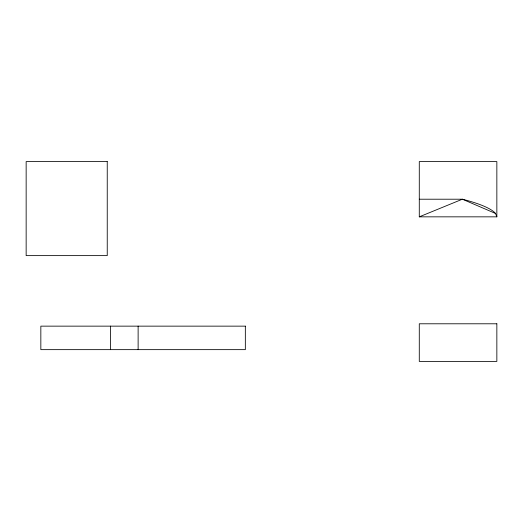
<?xml version="1.0" encoding="UTF-8"?>
<svg xmlns="http://www.w3.org/2000/svg" width="523" height="523" viewBox="0 0 523 523"><rect width="100%" height="100%" fill="white"/><g stroke="black" fill="none" stroke-linecap="round" stroke-linejoin="round"><path stroke-width="0.78" d="M419.283 216.842L462.378 199.211A79.79 16.494 6.5 0 1 495.51 213.456L496.85 216.842L419.283 216.842L419.283 161.6L496.85 161.6L496.85 216.842M419.283 199.211L462.378 199.211L495.51 213.456M138.124 326.143L138.124 349.645M110.497 326.143L110.497 349.645M107.241 161.6L26.15 161.6L26.15 255.623L107.241 255.623L107.241 161.6M496.85 323.789L419.283 323.789L419.283 361.4L496.85 361.4L496.85 323.789M245.339 326.143L40.84 326.143L40.84 349.645L245.339 349.645L245.339 326.143"/></g></svg>
